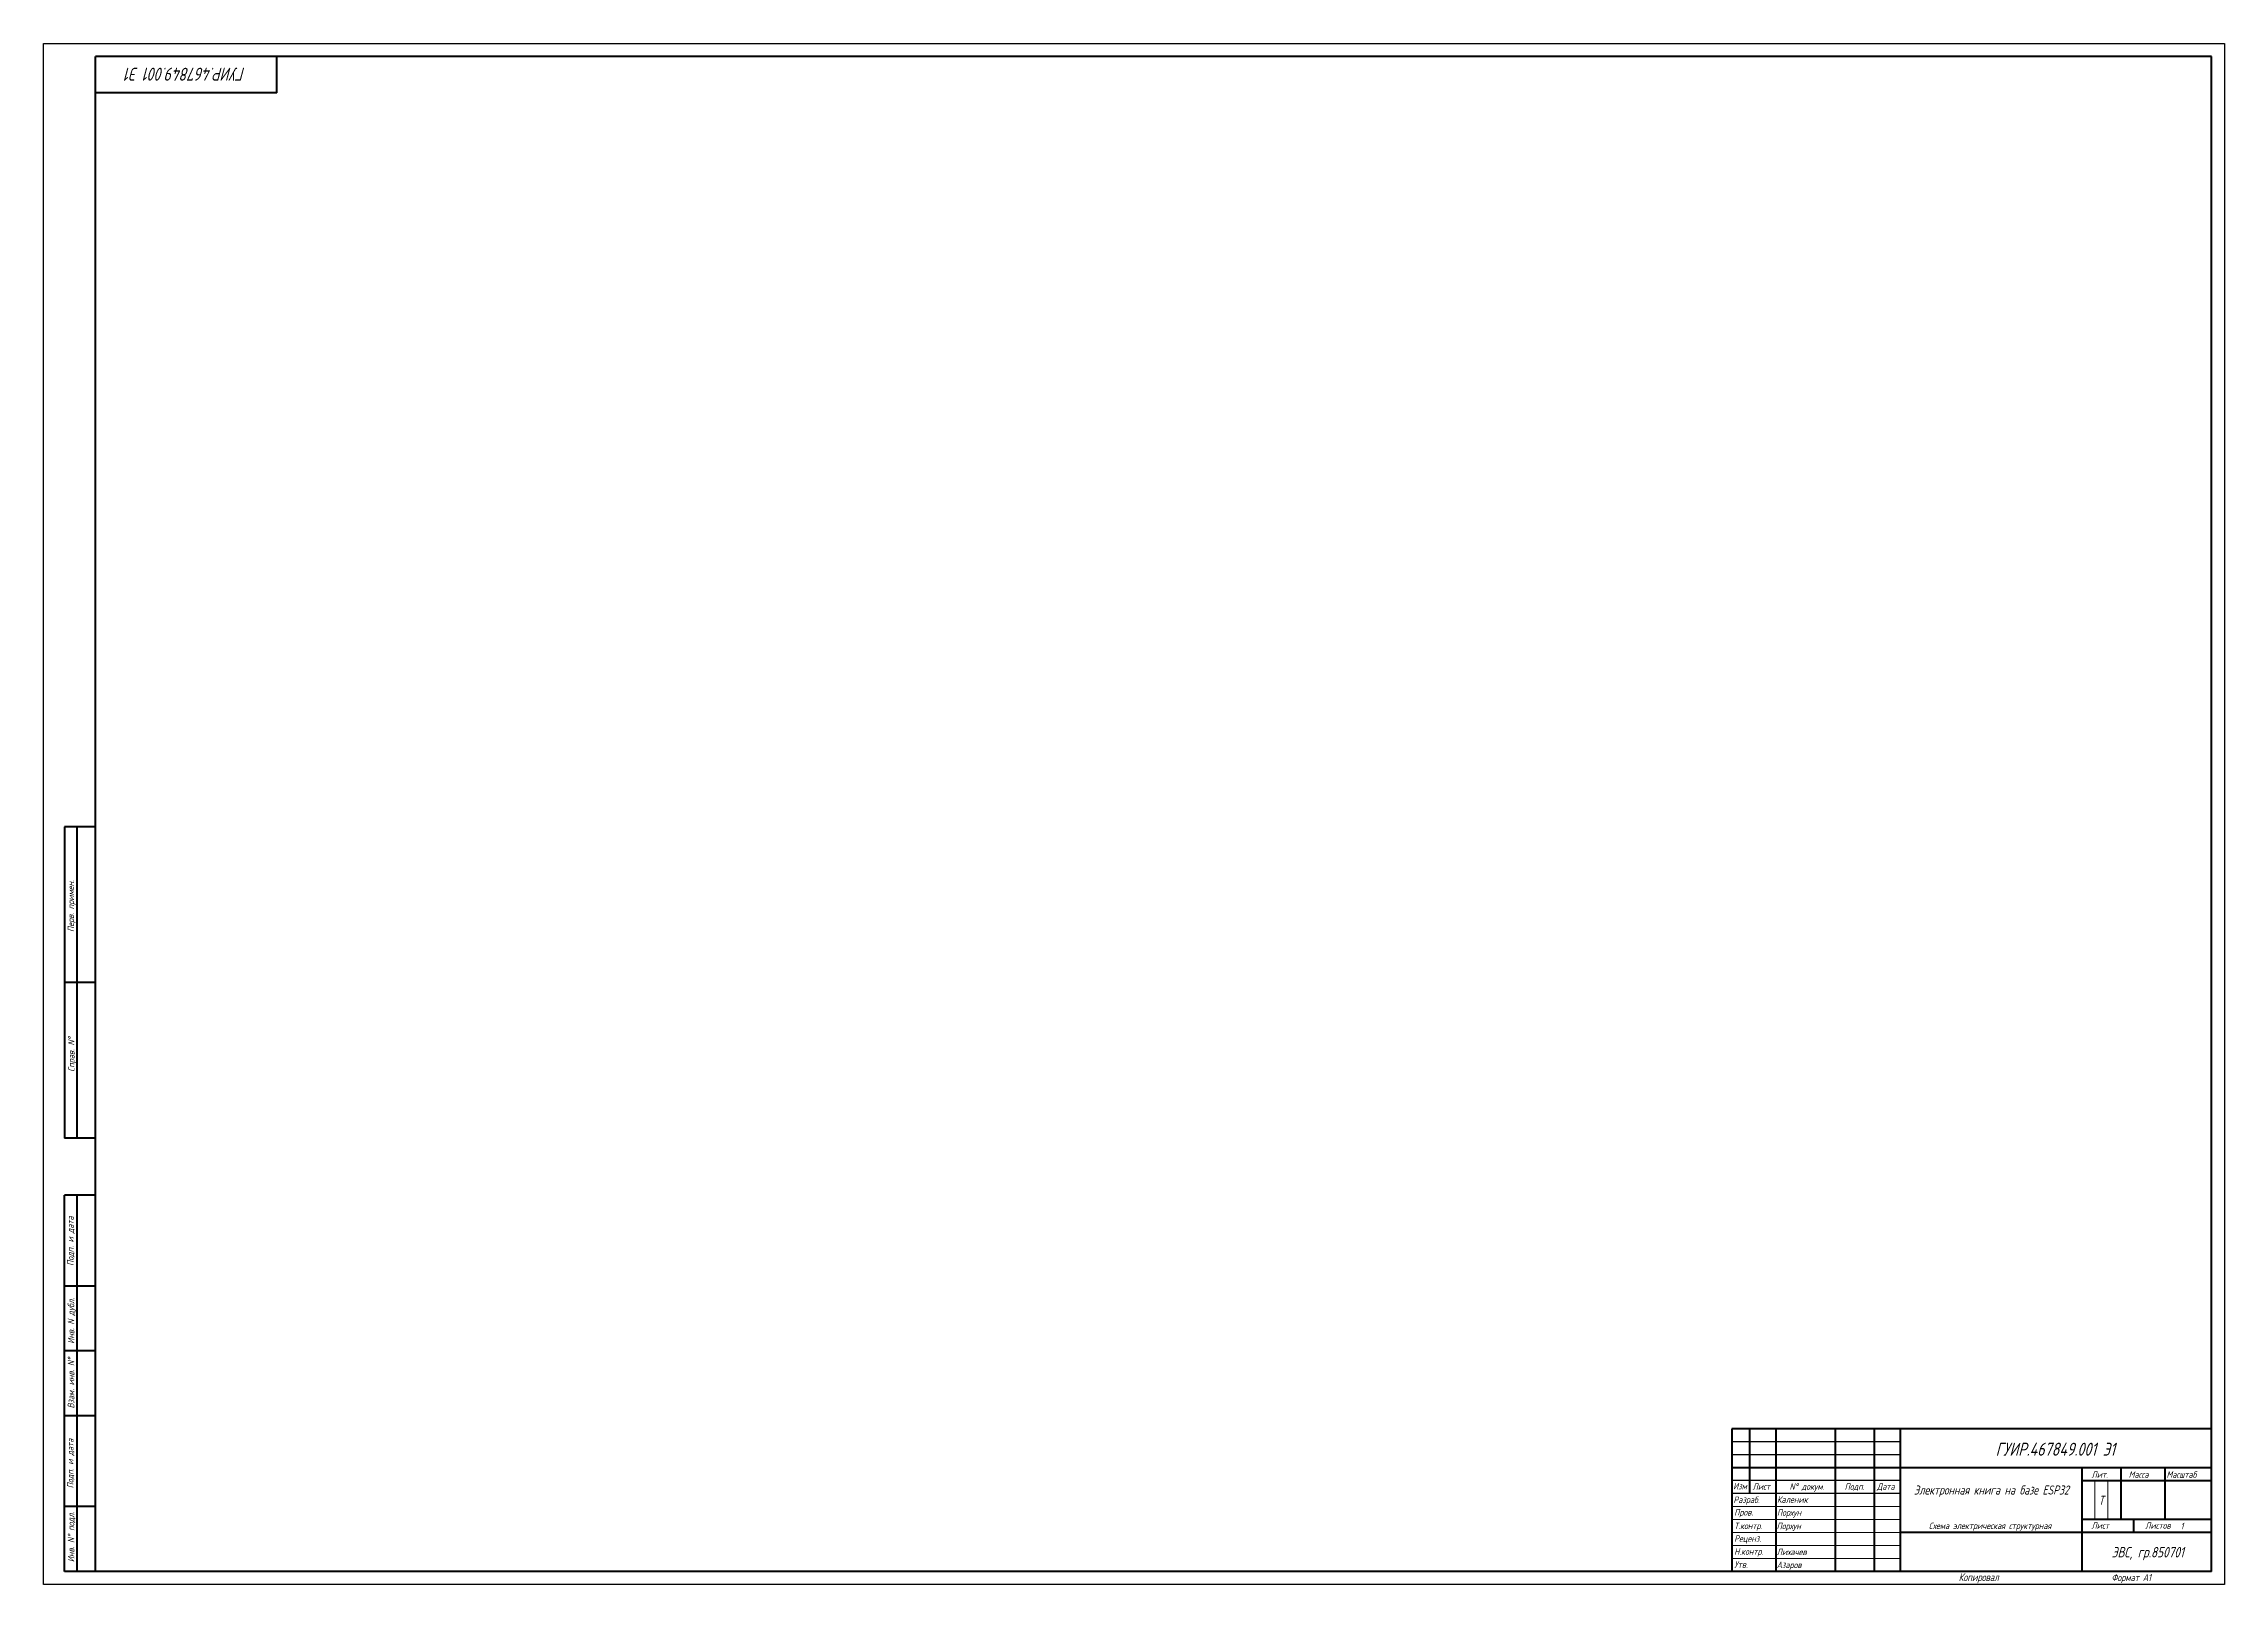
# Model space of a CAD drawing. Extents: x 1752 to 2593, y 74 to 668.
import ezdxf

# ---------------------------------------------------------------- set-up
doc = ezdxf.new("R2010")
doc.units = 0
doc.header["$MEASUREMENT"] = 0
doc.layers.get('0').update_dxf_attribs({"linetype": 'CONTINUOUS'})
doc.layers.add('KONTUR', color=7, linetype='CONTINUOUS')
for name, color, linetype, lineweight in [('Основная', 7, 'CONTINUOUS', 40), ('текст', 7, 'CONTINUOUS', 30), ('тонкая', 7, 'CONTINUOUS', 20)]:
    doc.layers.add(name, color=color, linetype=linetype, lineweight=lineweight)
doc.styles.add('стиль1', font='romans.shx', dxfattribs={"width": 0.75, "oblique": 15, "height": 3.5})

msp = doc.modelspace()

# ---------------------------------------------------------------- linework, layer by layer
for p, q in [((2467.54, 128.57), (2402.54, 128.57)), ((2467.54, 123.57), (2402.54, 123.57)), ((2467.54, 113.57), (2402.54, 113.57)), ((2467.54, 108.57), (2402.54, 108.57)), ((2537.54, 78.57), (2537.54, 78.57))]:
    msp.add_line(p, q)
at = {"layer": 'KONTUR'}
for p, q in [((1751.54, 73.57), (1751.54, 667.57)), ((1751.54, 667.57), (2592.54, 667.57)), ((2592.54, 667.57), (2592.54, 73.57)), ((2592.54, 73.57), (1751.54, 73.57))]:
    msp.add_line(p, q, dxfattribs=at)
at = {"layer": 'Основная'}
for p, q in [((1771.54, 118.57), (1771.54, 662.57)), ((2587.54, 662.57), (1771.54, 662.57)), ((1841.54, 648.57), (1841.54, 662.57)), ((2587.54, 78.57), (2587.54, 662.57)), ((1841.54, 648.57), (1771.54, 648.57)), ((1759.54, 365.57), (1759.54, 245.57)), ((1771.54, 365.57), (1759.54, 365.57)), ((1764.54, 245.57), (1764.54, 365.57)), ((1771.54, 305.57), (1759.54, 305.57)), ((1771.54, 245.57), (1759.54, 245.57)), ((1759.54, 78.57), (1759.54, 223.57)), ((1771.54, 223.57), (1759.54, 223.57)), ((1764.54, 78.57), (1764.54, 223.57)), ((1771.54, 188.57), (1759.54, 188.57)), ((1771.54, 163.57), (1759.54, 163.57)), ((1771.54, 138.57), (1759.54, 138.57)), ((2402.54, 133.57), (2402.54, 78.57)), ((2587.54, 133.57), (2402.54, 133.57)), ((2409.54, 108.57), (2409.54, 133.57)), ((2419.54, 133.57), (2419.54, 78.57)), ((2442.54, 78.57), (2442.54, 133.57)), ((2457.54, 133.57), (2457.54, 78.57)), ((2467.54, 133.57), (2467.54, 78.57)), ((1771.54, 78.57), (1771.54, 118.57)), ((2402.54, 118.57), (2587.54, 118.57)), ((2537.54, 118.57), (2537.54, 78.57)), ((2552.54, 118.57), (2552.54, 98.57)), ((2569.54, 118.57), (2569.54, 98.57)), ((2537.54, 113.57), (2587.54, 113.57)), ((1771.54, 103.57), (1759.54, 103.57)), ((2587.54, 93.57), (2467.54, 93.57)), ((2587.54, 98.57), (2537.54, 98.57)), ((2557.54, 98.57), (2557.54, 93.57)), ((2587.54, 78.57), (1759.54, 78.57))]:
    msp.add_line(p, q, dxfattribs=at)
at = {"layer": 'тонкая'}
for p, q in [((2542.53, 113.36), (2542.53, 98.57)), ((2547.6, 113.36), (2547.6, 98.57)), ((2402.54, 103.57), (2467.54, 103.57)), ((2467.54, 98.57), (2402.54, 98.57)), ((2467.54, 93.57), (2402.54, 93.57))]:
    msp.add_line(p, q, dxfattribs=at)
for points in [[(2402.54, 88.57), (2467.54, 88.57)], [(2402.54, 83.57), (2467.54, 83.57)]]:
    msp.add_lwpolyline(points, dxfattribs=at)

# ---------------------------------------------------------------- texts
at = {"layer": 'текст', "style": 'стиль1', "oblique": 15, "width": 0.75}
for s, p in [('Перв. примен.', (1763.29, 325.08)), ('Справ. N%%d', (1763.45, 271.2)), ('Подп. и дата', (1763.11, 196.34)), ('Инв. N дубл.', (1763.36, 166.32)), ('Взам. инв. N%%d', (1763.36, 141.39)), ('Подп. и дата', (1763.06, 110.6)), ('Инв. N%%d подл.', (1763.36, 82.14))]:
    msp.add_text(s, height=2.5, rotation=90, dxfattribs=at).set_placement(p)
for s, height, p in [('Изм', 2.5, (2403.08, 110.18)), ('Лист', 2.5, (2410.56, 110.03)), ('N%%d докум. ', 2.5, (2424.84, 110.03)), ('Подп.', 2.5, (2446.09, 110.03)), ('Дата', 2.5, (2458.55, 110.03)), ('Лит.', 2.5, (2541.26, 114.64)), ('Масса', 2.5, (2555.63, 114.64)), ('Масштаб', 2.5, (2570.22, 114.64)), ('Разраб.', 2.5, (2403.2, 104.93)), ('Пров.', 2.5, (2403.5, 100.1)), ('Каленик', 2.5, (2420, 105)), ('Порхун', 2.5, (2420, 100)), ('Т.контр.', 2.5, (2403.49, 94.89)), ('Порхун', 2.5, (2419.87, 94.83)), ('Лист', 2.5, (2541.26, 95.02)), ('Листов', 2.5, (2561.98, 95.02)), ('Реценз.', 2.5, (2403.5, 89.97)), ('Н.контр.', 2.5, (2403.5, 84.98)), ('Лихачев', 2.5, (2419.87, 84.83)), ('Утв.', 2.5, (2403.5, 79.96)), ('Азаров', 2.5, (2419.87, 79.83)), ('Копировал', 3, (2490.07, 74.82)), ('Формат А1', 2.75, (2549, 74.82))]:
    msp.add_text(s, height=height, dxfattribs=at).set_placement(p)
at = {"layer": 'текст', "insert": (1806.31, 655.79), "char_height": 5, "attachment_point": 5, "rotation": 180, "style": 'стиль1'}
msp.add_mtext_dynamic_manual_height_columns('\\pxt13;ГУИР.467849.001 Э1', width=119.6512, gutter_width=75, heights=[14.84], dxfattribs=at)
at = {"layer": 'текст', "attachment_point": 5, "style": 'стиль1'}
for s, width, gutter_width, heights, insert, char_height in [('\\pxt13;ГУИР.467849.001 Э1', 119.6512, 75, [14.84], (2527.36, 125.68), 5), ('Электронная книга на базе ESP32', 68.5575, 75, [24.52], (2502.71, 109.47), 3.5), ('\\pxqc;Т', 5.0097, 17.5, [14.69], (2545.03, 105.97), 3.5), ('\\pxqc,t13;Схема электрическая структурная', 68.0243, 75, [0], (2502.17, 95.81), 2.5), ('1', 7.152, 17.5, [3.18], (2576.21, 96.07), 2.5), ('\\pxqc,t13;ЭВС, гр.850701', 68.0243, 75, [16.93], (2562.99, 85.42), 4)]:
    msp.add_mtext_dynamic_manual_height_columns(s, width=width, gutter_width=gutter_width, heights=heights, dxfattribs=dict(at, insert=insert, char_height=char_height))

doc.saveas('drawing.dxf')
